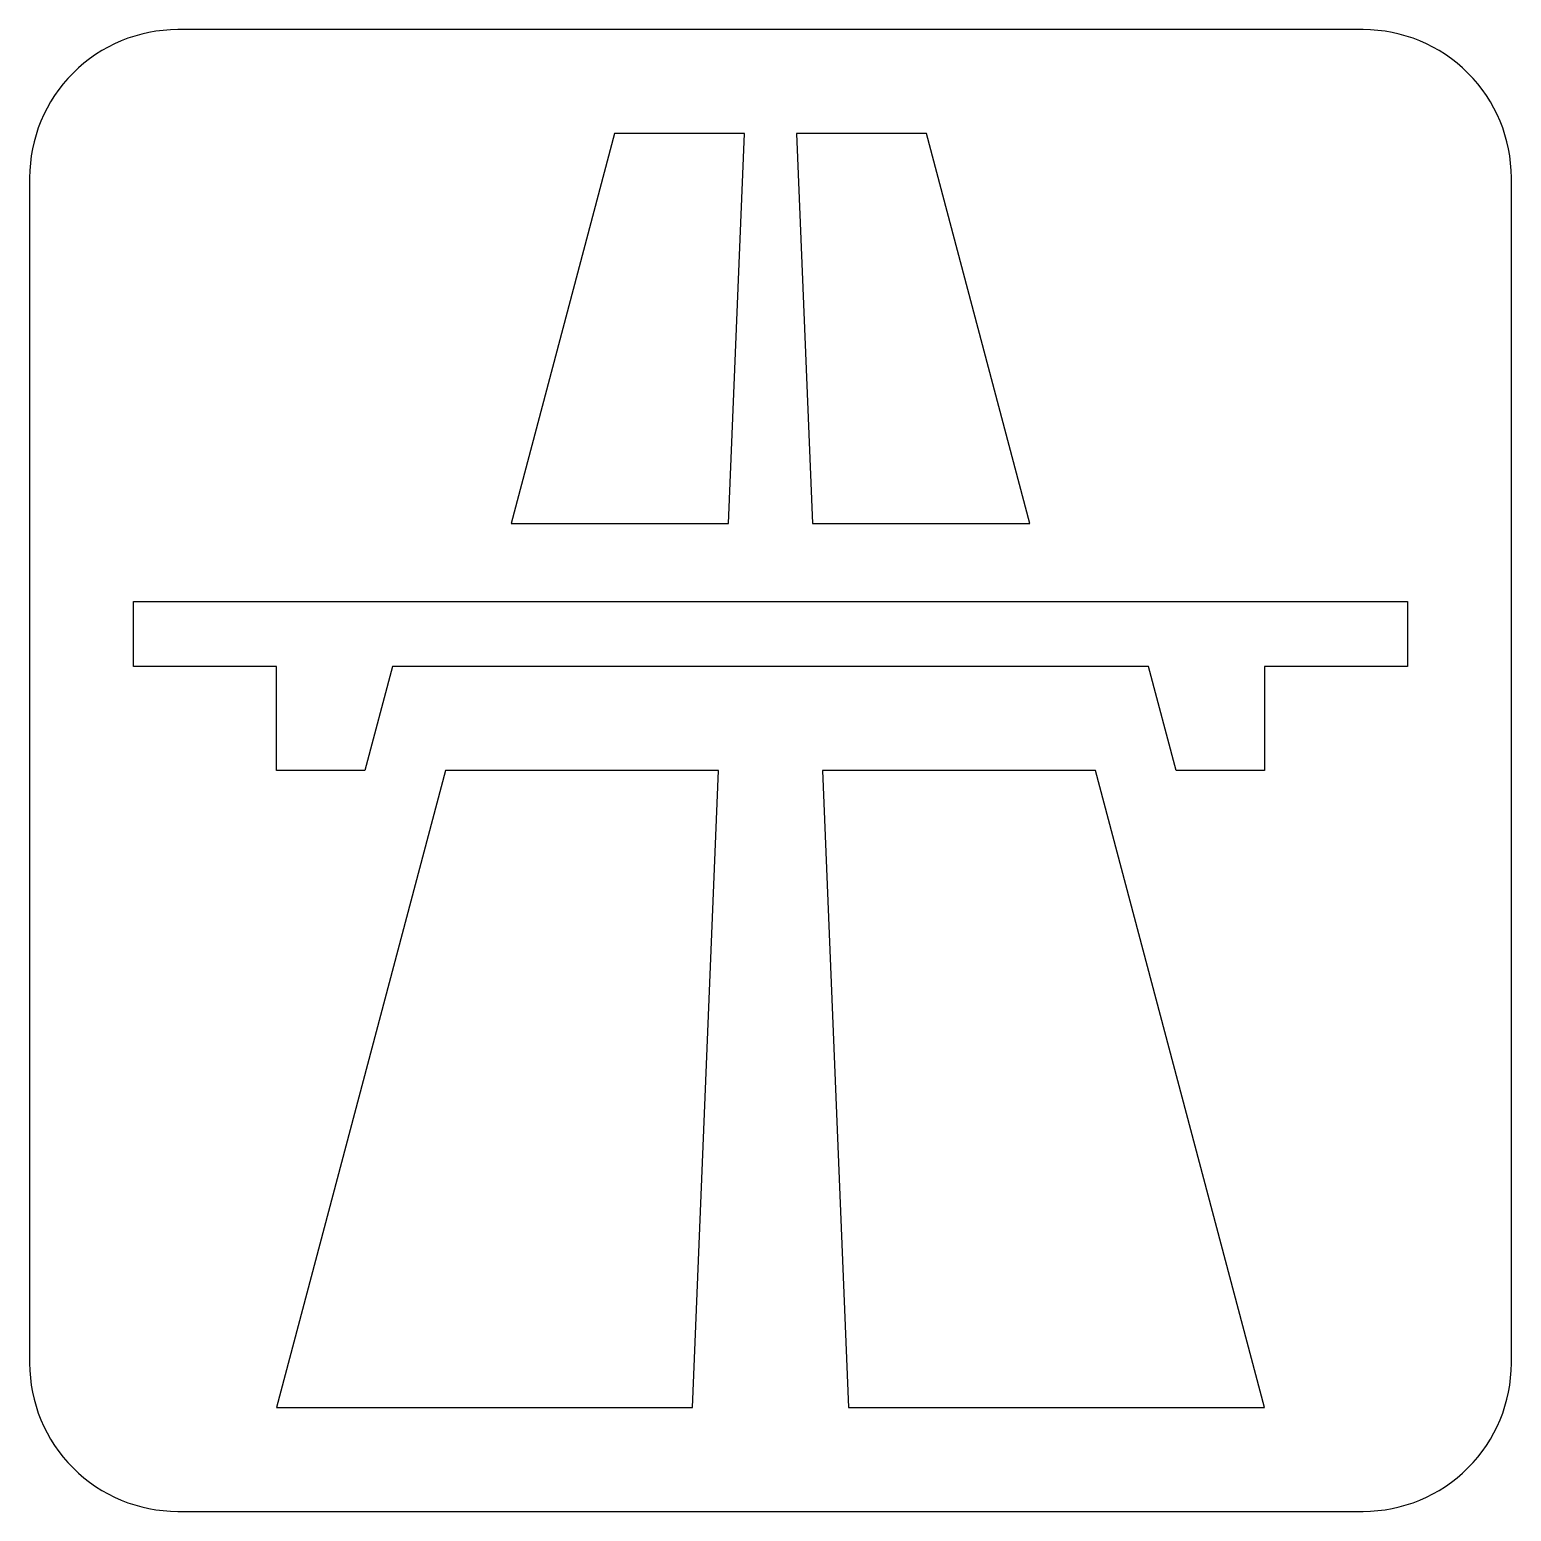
# Model space of a CAD drawing. Header units: metres. Extents: x 822.734 to 823.184, y 494.774 to 495.224.
import ezdxf

# ---------------------------------------------------------------- set-up
doc = ezdxf.new("R2010")
doc.units = ezdxf.units.M
doc.header["$LTSCALE"] = 0.1

msp = doc.modelspace()

# ---------------------------------------------------------------- linework, layer by layer
msp.add_lwpolyline([(822.77873, 494.77376), (823.13873, 494.77376, 0.414214), (823.18373, 494.81876), (823.18373, 495.17876, 0.414214), (823.13873, 495.22376), (822.77873, 495.22376, 0.414214), (822.73373, 495.17876), (822.73373, 494.81876, 0.414214)], format="xyb", close=True)
for points in [[(822.946, 495.07376), (822.95083, 495.19218), (822.91136, 495.19218), (822.87994, 495.07376)], [(822.97146, 495.07376), (823.03751, 495.07376), (823.0061, 495.19218), (822.96662, 495.19218)], [(822.76531, 495.03034), (822.76531, 495.05008), (823.15215, 495.05008), (823.15215, 495.03034), (823.10873, 495.03034), (823.10873, 494.99876), (823.08192, 494.99876), (823.07354, 495.03034), (822.84392, 495.03034), (822.83554, 494.99876), (822.80873, 494.99876), (822.80873, 495.03034)], [(822.86004, 494.99876), (822.80873, 494.80534), (822.93504, 494.80534), (822.94294, 494.99876)], [(823.10873, 494.80534), (823.05741, 494.99876), (822.97452, 494.99876), (822.98241, 494.80534)]]:
    msp.add_lwpolyline(points, close=True)

doc.saveas('drawing.dxf')
